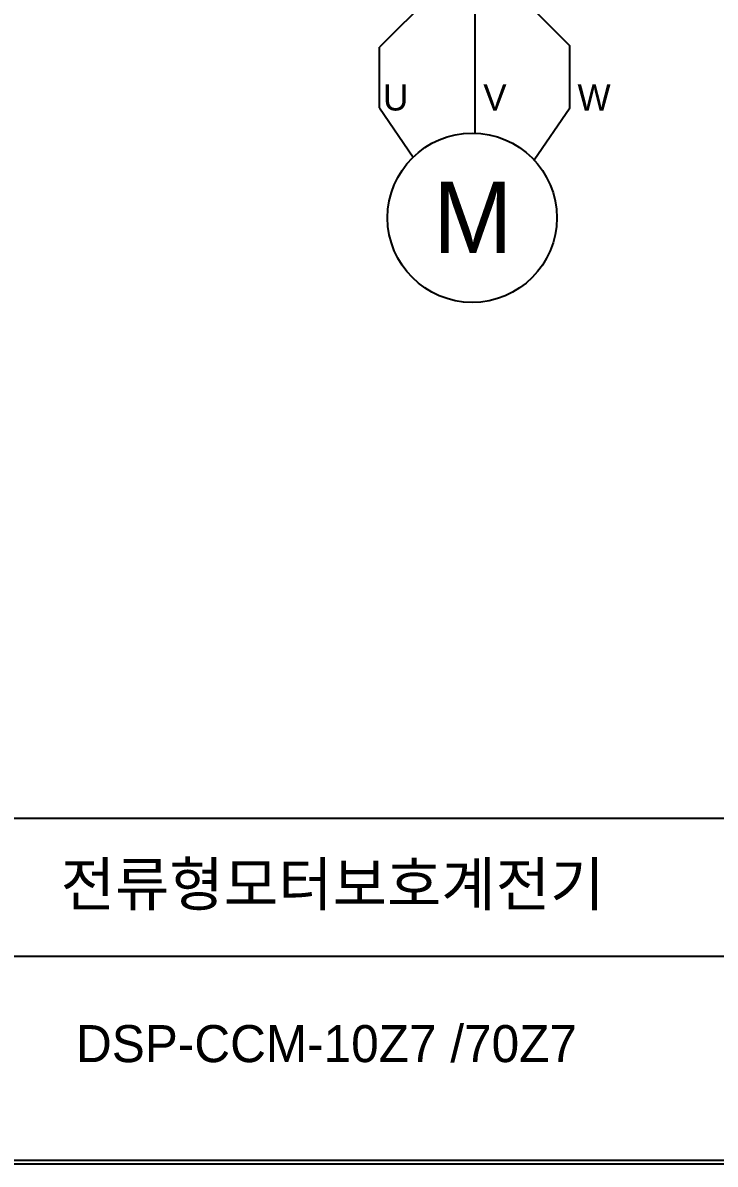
# Model space of a CAD drawing. Header units: millimetres. Extents: x 46 to 886, y 51 to 632.
# Drawn here: x 639.2 to 694.7, y 352.5 to 444 of the extents above; entities that cross this region are included whole.
import ezdxf

# ---------------------------------------------------------------- set-up
doc = ezdxf.new("R2010")
doc.units = ezdxf.units.MM
for name, color, linetype in [('4', 133, 'Continuous'), ('40', 4, 'Continuous'), ('70', 7, 'Continuous'), ('ASHADE', 7, 'Continuous')]:
    doc.layers.add(name, color=color, linetype=linetype)
doc.styles.add('ghs', font='NGULIM.TTF')

msp = doc.modelspace()

# ---------------------------------------------------------------- linework, layer by layer
at = {"layer": '4', "color": 0, "linetype": 'ByBlock', "lineweight": 25}
for p, q in [((672.398, 446.664), (667.81, 442.076)), ((678.578, 446.664), (683.066, 442.172))]:
    msp.add_line(p, q, dxfattribs=at)
at = {"layer": '40', "color": 7}
msp.add_line((706.85, 369.178), (617.75, 369.178), dxfattribs=at)
at = {"layer": '70', "color": 7}
msp.add_line((479.15, 380.266), (855.35, 380.266), dxfattribs=at)
for points in [[(855.35, 352.546), (479.15, 352.546), (479.15, 619.846), (855.35, 619.846)], [(855.053, 352.843), (479.447, 352.843), (479.447, 619.549), (855.053, 619.549)]]:
    msp.add_lwpolyline(points, close=True, dxfattribs=at)
at = {"layer": 'ASHADE', "color": 0, "linetype": 'ByBlock', "lineweight": 25, "ltscale": 2}
for p, q in [((675.442, 505.543), (675.442, 435.18)), ((667.81, 437.199), (670.506, 433.266)), ((683.066, 437.189), (680.205, 433.016))]:
    msp.add_line(p, q, dxfattribs=at)
at = {"layer": 'ASHADE', "color": 0, "linetype": 'ByBlock', "lineweight": 25}
for p, q in [((667.81, 437.199), (667.81, 442.076)), ((683.066, 437.189), (683.066, 442.172))]:
    msp.add_line(p, q, dxfattribs=at)
at = {"layer": 'ASHADE', "color": 0, "linetype": 'ByBlock', "lineweight": 25, "ltscale": 2}
msp.add_circle((675.233, 428.397), 6.786, dxfattribs=at)

# ---------------------------------------------------------------- texts
at = {"layer": 'ASHADE', "color": 0, "linetype": 'ByBlock', "lineweight": 25, "ltscale": 2, "style": 'ghs'}
for s, height, p in [('U', 2.109, (668.085, 436.995)), ('V', 2.109, (676.117, 436.995)), ('W', 2.109, (683.674, 436.995)), ('M', 5.721, (672.097, 425.563))]:
    msp.add_text(s, height=height, dxfattribs=at).set_placement(p)
at = {"layer": 'ASHADE', "ltscale": 2, "style": 'ghs'}
for s, height, p in [('전류형모터보호계전기', 3.4749, (642.239, 373.257)), ('DSP-CCM-10Z7 /70Z7', 2.97, (643.467, 360.722))]:
    msp.add_text(s, height=height, dxfattribs=at).set_placement(p)

doc.saveas('drawing.dxf')
